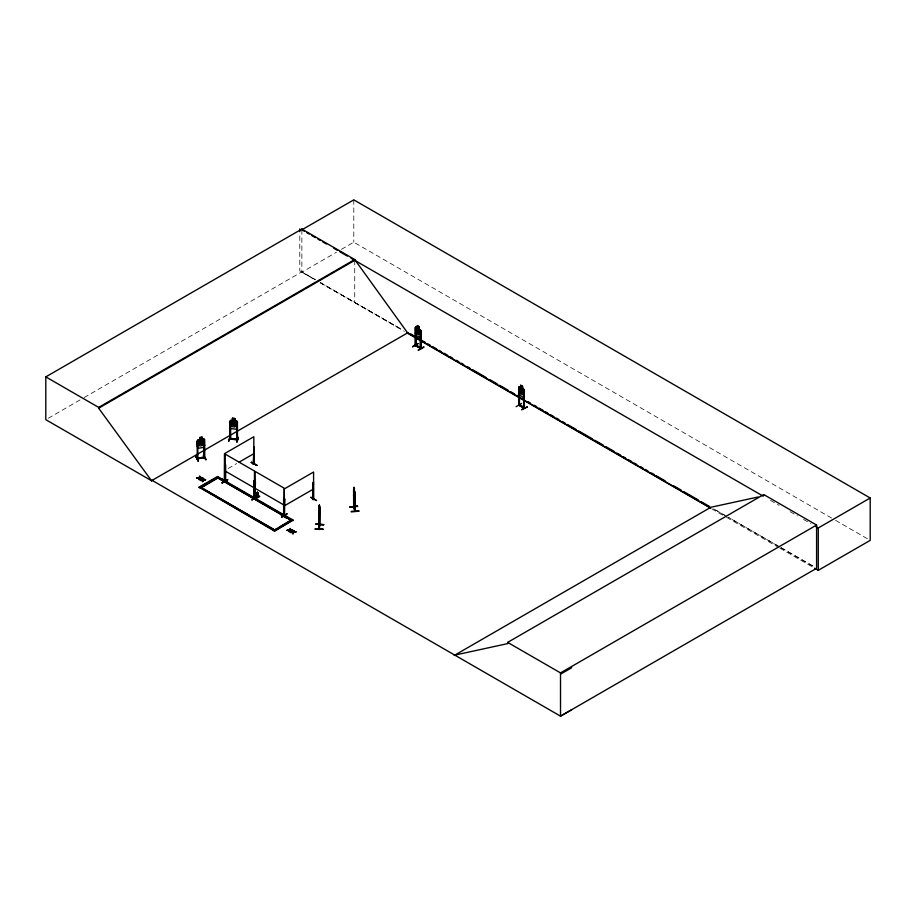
<?xml version="1.0" encoding="UTF-8"?>
<svg xmlns="http://www.w3.org/2000/svg" width="916" height="916" viewBox="0 0 916 916"><rect width="100%" height="100%" fill="white"/><g stroke="black" fill="none" stroke-linecap="round" stroke-linejoin="round"><path stroke-width="0.69" stroke-dasharray="4.58 3.44" d="M48.273 418.257L82.887 398.265M84.123 397.555L301.868 271.834L315.39 279.643M301.868 229.824L301.868 272.189L336.493 252.209M341.428 249.347L353.794 242.213L834.281 519.624M228.141 468.5L236.706 463.565M315.207 279.746L299.795 270.884L299.795 233.076M320.142 282.586L401.437 329.336L320.314 282.483M726.88 516.487L713.335 508.689L726.846 516.498M779.848 546.944L728.117 517.185L779.711 547.024M781.073 547.642L814.335 566.775M835.529 520.334L870.2 540.36M770.482 500.376L779.058 505.323M790.084 511.689L797.447 515.937M803.572 519.475L810.923 523.723M780.936 547.722L814.129 566.889M301.868 272.189L315.39 279.998M320.314 282.838L404.311 331.329M711.686 508.792L725.323 516.67M726.56 517.38L778.611 547.436M779.86 548.157L813.316 567.473M354.732 260.339L354.732 302.704M353.794 199.848L353.794 242.213"/><path stroke-width="1.37" d="M319.031 517.975L319.26 509.399L319.363 510.521C319.547 500.846 319.592 517.906 319.363 511.471L319.192 514.769L319.066 513.945M315.276 529.105C339.481 529.528 298.868 528.395 323.039 529.402M257.247 494.56C256.583 487.759 261.06 499.896 256.194 496.919L257.316 492.327M319.421 511.094L319.249 514.895M319.043 510.807L319.111 509.548L319.192 514.769M354.904 511.277L353.553 506.995L354.023 507.361L353.622 489.991L354.297 492.831C354.927 487.575 354.675 504.144 354.309 493.793C353.439 499.93 354.24 479.022 354.4 495.533L353.988 494.171M354.767 510.922L354.904 493.083L353.69 488.48L354.171 489.579M355.236 510.578L353.622 506.937M319.066 510.052L319.421 505.048L319.558 525.04C318.676 541.974 319.913 506.182 319.604 506.411L319.604 506.479M256.743 497.193L257.11 492.465M319.249 507.384L319.421 505.048M319.031 509.594L319.547 506.124M319.157 513.2L319.329 512.044M319.879 507.659L319.856 524.994M319.077 528.589L319.913 524.65M256.079 496.129L257.201 492.35L255.953 496.529M256.194 496.919L257.144 492.522M221.706 479.366C238.87 489.465 210.027 472.209 227.271 482.24M281.006 514.792C283.525 512.823 292.776 523.116 281.029 514.735M286.8 517.746L282.334 515.25L286.845 517.769M258.129 497.125L257.236 492.568M234.92 418.543L232.401 418.326L234.92 418.543L234.908 420.673L237.427 421.669L237.439 439.852L229.79 439.073L229.905 421.955L230.592 422.024L230.626 439.13L229.996 438.26M229.779 439.039L229.882 420.891L232.412 420.364M230.592 422.024L229.859 422.104M229.882 426.478L230.66 428.642L236.58 429.203L237.439 427.222M230.065 436.714L228.679 441.134L230.111 436.669M230.672 438.363L236.729 439.199M236.534 420.845L230.683 420.226M236.706 422.665L237.404 422.734L236.706 422.665L236.809 439.577M237.381 439.875L237.416 439.027L236.626 439.6M236.763 441.981L238.171 437.207L236.82 441.661M237.187 442.004L238.217 437.505M197.077 458.882L204.6 457.714L204.6 439.497L203.741 438.913L198.051 439.92C195.085 441.191 199.448 451.828 197.306 446.435M203.936 457.233L204.566 457.13L203.947 457.874L203.764 440.756L204.44 440.63L204.463 457.782L203.764 457.863L204.52 456.947M203.696 457.714L204.52 457.565M420.089 337.626L420.753 336M420.81 335.966L420.135 337.718L415.898 335.267L415.395 332.84M524.307 395.723L523.631 397.475L519.395 395.025L518.891 392.598M203.73 447.306L204.52 445.096M198.028 448.336L203.787 447.363L204.623 445.142M196.78 477.912L199.081 477.9L199.07 479.583L199.722 476.251C199.974 479.366 193.745 477.797 199.161 477.602M199.07 479.583L199.711 477.568L201.978 477.557L199.631 478.209M202.642 481.644L203.203 479.915L205.55 479.618L203.203 480.27L202.642 481.644L202.654 479.961L200.352 479.973L200.776 480.568L202.734 479.663L200.352 479.973M289.433 530.055L289.422 531.749L289.983 530.02L292.33 529.711L289.983 530.02M292.994 533.81L293.555 532.082L295.902 531.784L293.555 532.436L292.994 533.81L293.005 532.116L290.704 532.494L293.005 532.116M199.161 477.957L199.722 476.251M205.55 479.973L203.283 479.984L203.283 478.312L202.734 480.018L200.352 480.327M288.975 531.498L290.509 528.669M290.063 528.406L289.513 530.124L287.132 530.421L289.513 529.769M290.704 532.494L293.086 532.185L293.635 530.467L294.082 531.085L293.635 530.467M293.086 532.185L293.635 530.822M198.635 479.331L199.081 477.9M202.207 481.392L202.654 480.316M203.203 480.27L203.73 478.564M292.548 533.559L293.005 532.471M295.902 532.127L293.635 532.139L294.082 530.73M233.523 423.066L235.778 421.452L234.187 423.684L235.847 426.329L233.683 424.074C232.653 427.268 229.882 425.78 233.145 423.558L231.576 421.017L233.488 423.055M236.5 429.18L237.359 427.211M195.921 456.5L198.257 461.103L195.978 456.454M198.2 461.057L195.875 456.786M412.601 346.855L418.108 343.683M521.605 403.429L516.143 406.693M221.958 482.789L227.729 479.766L225.096 481.312L225.153 454.107L254.499 471.053L254.373 498.441L253.846 497.548M227.649 479.686L222.187 482.881M319.352 528.979L319.34 505.037M225.519 481.335L224.97 480.625M253.743 497.491L254.545 498.258M253.812 481.175L254.499 481.347L253.812 481.175L253.95 497.972M254.797 498.098L255.152 498.957M255.518 498.877L254.957 481.61L254.705 498.659L255.461 498.773L254.957 471.316L284.315 488.262L284.166 516.246L284.223 488.972L313.581 472.026L313.638 499.277L312.848 499.415L313.444 499.128M415.841 345.149L415.303 344.794L415.921 345.767L416.047 332.909M420.753 348.549L415.303 345.412M420.284 347.702C424.852 349.294 407.62 341.164 420.673 347.92M420.994 348.412L420.444 331.214L420.387 348.126M518.891 405.25L524.25 408.307L524.25 390.113L522.441 388.373L522.509 386.254L523.288 393.525L522.383 394.67L520.7 393.697L519.796 391.51L520.7 385.212L520.757 387.399L518.834 387.033L519.338 405.525L519.544 392.666M230.431 436.692L228.714 441.088M225.21 480.156L224.466 480.236M225.164 480.694L224.603 481.06L224.66 464.08M254.064 463.496L253.503 463.794L253.881 463.324M197.158 458.87L197.902 458.744M197.387 440.859L198.085 439.966M221.706 479.102L227.282 482.583M253.354 464.217L253.824 463.359L253.274 463.679M284.063 516.052L284.533 498.865L284.269 516.212M199.825 439.726L198.6 440.642L198.6 444.523L199.825 445.978L202.104 445.577L203.329 443.688L203.329 439.795L202.104 439.325L202.161 437.104L199.722 437.539L199.745 439.669L199.722 437.539M420.387 347.507L420.742 348.595L420.753 330.367L415.944 326.955L415.337 327.287L415.36 345.504L420.948 348.446M416.001 326.92L415.395 327.252L415.395 345.492M518.891 387.102L519.498 386.678M229.824 438.89L237.416 439.646M257.453 492.556L258.587 496.804M253.881 463.943L253.331 464.263L253.824 447.031L253.606 464.355M253.469 464.401L254.018 447.134M225.462 464.79L224.958 464.515L225.347 481.747M251.202 462.42L257.053 465.397L251.511 462.236M222.267 482.972L224.901 481.427L224.97 480.018M254.797 498.716L255.461 481.896M253.846 498.167L254.007 481.06M257.213 496.438L252.072 499.827M251.808 499.976L257.236 496.712M255.324 498.544L255.072 497.938M283.628 498.384L284.315 498.556L283.628 498.384L283.628 515.399M284.716 498.98L284.04 499.163M313.032 499.586L313.387 482.205L313.032 499.586L313.387 498.544M311.074 497.422L316.615 500.583L310.81 497.251M287.051 513.693L281.59 517.162M281.544 517.185L287.063 513.968M312.837 499.483L313.581 499.266M152.193 480.408L151.598 480.763L45.8 419.677L45.8 376.877L301.868 229.034L354.732 259.549L407.597 332.874L710.266 507.624M301.868 229.034L301.868 229.824L353.794 199.848L870.2 497.995L870.2 540.36L818.274 570.336L814.564 568.183M45.8 376.877L98.665 407.391L354.732 259.549M571.721 709.763L560.512 716.152L152.125 480.373L151.518 480.717L98.665 408.181L354.732 260.339M415.91 326.875L417.204 327.55M151.518 480.717L408.192 332.531M415.555 328.386L416.104 345.595M419.013 326.508L419.791 333.767L418.887 334.913L417.204 333.939L416.299 331.752L417.204 325.466L419.013 326.508L418.944 328.626L420.81 330.367M420.948 331.5L420.261 331.317M418.2 350.095C423.707 346.214 427.955 345.435 418.452 350.255M239.145 462.145L253.824 453.672M199.15 487.083L217.493 476.492L293.005 520.082L274.663 531.211L199.15 487.083L274.663 530.685L293.005 520.082M199.15 487.61L207.703 482.663M210.153 481.255L218.558 477.099L200.215 488.228L218.558 477.637M254.888 496.415L257.236 495.052L254.888 496.472L257.236 497.926L259.766 496.518L257.419 495.052M284.223 505.918L313.581 488.972M519.051 388.144L519.544 388.43M277.262 528.475L273.598 530.593L291.941 519.475L293.005 520.62M279.712 527.055L289.49 521.41M523.677 389.014L524.307 390.124M523.941 396.617L523.78 408.067L523.941 390.96L524.502 408.227L519.04 405.044M524.444 391.246L523.757 391.075M524.17 407.677C512.25 401.643 526.15 407.082 524.238 408.341M521.651 409.521L527.456 406.853L521.685 409.807M454.199 655.467L710.873 507.269L758.162 496.987M454.794 655.112L507.659 643.616L507.659 642.391L763.726 494.548L816.591 525.063L816.591 568.309L560.512 716.152L560.512 672.905L816.591 525.063M763.726 495.774L763.131 496.129L351.046 258.209M815.824 526.551L818.274 527.971L870.2 497.995M560.512 674.142L571.721 667.753M230.523 438.524L229.779 438.421M237.324 439.233L230.672 438.535M253.789 463.965L253.824 436.726L224.466 453.672L224.409 480.957M284.533 515.811L284.533 498.865M197.845 458.321L197.192 459.053L197.329 458.412L203.696 457.267M319.111 527.914L319.409 528.944M256.537 495.808L257.213 495.671M199.825 437.642L202.104 437.241M197.158 441.924L197.902 441.959L197.158 441.924L197.261 459.03M197.329 458.412L203.696 457.095M203.478 455.424L206.111 459.718L203.455 455.137M415.498 344.679L416.127 345.011L415.36 344.851M201.978 477.912L199.711 477.912L201.978 477.557M196.78 478.267L199.081 478.255M203.283 479.629L205.55 479.618M290.063 529.723L292.33 529.711M287.132 530.078L292.33 530.066M287.132 530.421L289.433 530.41M295.902 531.784L293.635 532.139M290.704 532.139L293.086 531.83M251.282 462.328L256.789 465.488M354.481 488.846L353.977 487.381L354.32 488.961M354.412 488.835L354.4 497.193L353.782 493.449M354.412 490.919L354.687 491.858M354.927 493.106L354.858 511.3M355.179 494.308L355.19 511.3L353.92 506.88M354.835 498.716L354.687 500.285L353.69 496.838M357.572 506.136L349.832 507.017L357.515 506.227M357.572 506.388L349.843 506.983M351.229 511.368L358.9 510.876M351.297 511.918L358.969 511.174M283.754 515.181L283.811 498.27M420.444 348.16L420.444 336.859M519.143 405.101L519.051 392.38M318.963 516.406L319.111 517.975M315.871 524.261L323.646 524.605M313.387 499.163L313.387 482.205M283.926 514.597L283.903 514.62M197.238 458.401L197.982 458.447M257.911 495.739L258.713 496.392M301.868 229.824L304.33 231.244M306.791 232.664L309.253 234.084M311.703 235.504L315.39 237.633M317.852 239.053L320.314 240.473M322.775 241.893L326.462 244.022M333.836 248.282L337.523 250.411M339.985 251.831L347.359 256.079M520.643 385.247L522.509 386.254M519.441 386.712L523.586 389.105M410.666 333.951L414.375 336.092M416.837 337.523L419.31 338.943M421.784 340.374L425.493 342.515M427.955 343.935L430.428 345.366M432.902 346.786L436.611 348.927M439.085 350.359L441.546 351.79M444.02 353.21L447.729 355.351M450.203 356.782L452.664 358.202M456.374 360.343L458.847 361.774M461.32 363.194L463.782 364.625M467.492 366.766L469.965 368.186M472.438 369.617L486.03 377.461M489.728 379.602L497.148 383.884M499.609 385.304L508.265 390.296M510.727 391.727L514.437 393.869M516.91 395.288L519.383 396.72M521.857 398.151L524.318 399.571M528.028 401.712L530.501 403.143M534.2 405.273L536.673 406.704M539.146 408.135L542.856 410.276M545.329 411.696L547.791 413.127M550.264 414.547L553.974 416.688M556.447 418.12L558.909 419.539M562.619 421.681L565.092 423.112M567.565 424.532L576.21 429.524M578.683 430.955L592.274 438.798M594.736 440.23L603.392 445.222M605.854 446.642L614.51 451.645M616.972 453.065L620.682 455.206M623.155 456.637L625.628 458.057M628.101 459.489L631.8 461.63M634.273 463.049L636.746 464.481M640.444 466.622L642.918 468.042M645.391 469.473L647.864 470.893M651.574 473.034L654.035 474.465M656.509 475.885L665.153 480.889M673.81 485.881L681.218 490.152M683.691 491.583L698.519 500.136M700.98 501.567L709.637 506.559M406.784 332.76L710.45 508.082M417.845 343.592L412.647 346.591M225.153 471.053L254.499 487.999M254.957 488.262L284.315 505.208M507.659 642.391L560.512 672.905M219.783 478.335L223.447 480.453M225.897 481.873L229.572 483.991M232.011 485.4L277.262 511.529M279.712 512.937L288.277 517.884M203.73 478.919L203.283 478.312M288.975 531.143L289.422 531.749M202.505 488.308L237.977 508.792M240.416 510.201L248.98 515.147M251.431 516.555L274.663 529.975L201.28 487.61M203.73 439.027L204.543 439.577M236.511 420.868L237.336 421.692M204.44 440.63L203.764 440.756M203.409 455.137L205.699 459.786M229.985 426.432L230.74 428.528M354.068 488.789L354.32 489.659M258.461 496.003L257.511 492.384L257.751 494.606M518.948 392.62L519.498 394.945M257.35 492.579L257.453 497.262M818.274 527.971L818.274 570.336M519.361 388.533L519.361 405.479M420.696 330.401L420.696 335.954M354.068 487.381L353.759 507.384M353.633 488.755L353.645 507.304M319.157 509.307L319.043 529.024L318.974 528.314M299.795 228.874L299.795 231.679M234.839 418.601L234.828 420.73L236.088 421.566L236.088 425.459L234.828 426.993L232.481 426.741L231.221 424.944L231.221 421.051L232.481 420.49L232.412 418.28M230.454 438.546L230.454 439.165M225.645 464.687L225.645 481.633M224.97 463.679L224.958 481.518M197.822 441.81L197.856 458.962M98.665 407.391L98.665 408.181M315.905 524.112L323.634 524.719L315.905 524.112M419.711 334.512L418.131 331.661C417.33 334.432 415.36 332.268 417.753 330.974L416.62 327.951L418.108 330.71C418.761 327.951 420.913 330.31 418.498 331.42L419.711 334.512M523.208 394.269L521.628 391.418L520.689 392.827L520.048 392.449L521.25 390.731L520.116 387.697L521.605 390.468C522.315 387.766 524.33 389.964 521.994 391.178L523.208 394.269M203.066 444.558L202.287 444.764L200.936 442.989L198.829 445.394L200.421 442.623L198.898 440.516L200.902 442.062L202.974 439.783L201.428 442.462L203.066 444.558M201.692 437.653L200.238 437.917L200.238 438.615L201.692 438.352L201.692 437.653M202.104 440.012L199.825 440.424L199.825 444.317L202.104 443.905L202.104 440.012M353.633 494.342L353.679 496.873L353.633 494.342M234.404 418.955L232.904 418.795L232.904 419.494L234.404 419.654L234.404 418.955M234.828 421.429L232.481 421.188L232.481 425.081L234.828 425.322L234.828 421.429M418.589 326.749L417.501 326.119L418.589 327.447L418.589 326.749M522.086 386.506L520.998 385.876L522.086 387.193L522.086 386.506M418.887 329.359L417.204 328.386L417.204 332.268L418.887 333.241L418.887 329.359M522.383 389.105L520.7 388.132L520.7 392.025L522.383 392.998L522.383 389.105M290.864 520.082L217.493 477.717L290.864 520.082"/></g></svg>
